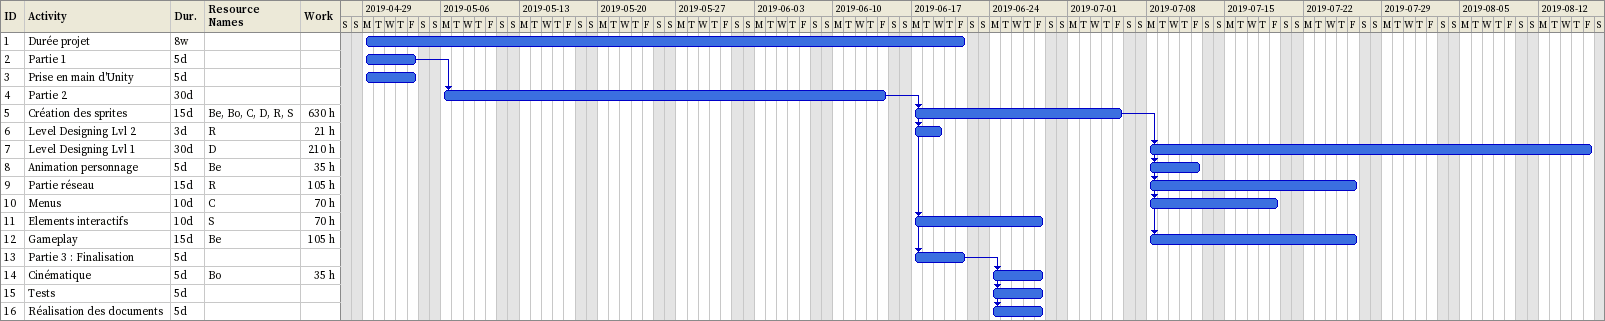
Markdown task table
| ID | Task | Duration | Start | Finish | Predecessors | Resources | Work (h) |
|---|---|---|---|---|---|---|---|
| 1 | Durée projet | 8w | 2019-04-29 | 2019-06-21 |  |  |  |
| 2 | Partie 1 | 5d | 2019-04-29 | 2019-05-03 |  |  |  |
| 3 | Prise en main d'Unity | 5d | 2019-04-29 | 2019-05-03 |  |  |  |
| 4 | Partie 2 | 30d | 2019-05-06 | 2019-06-14 | 2 |  |  |
| 5 | Création des sprites | 15d | 2019-06-17 | 2019-07-05 | 4 | Be, Bo, C, D, R, S | 630 |
| 6 | Level Designing Lvl 2 | 3d | 2019-06-17 | 2019-06-19 | 4 | R | 21 |
| 7 | Level Designing Lvl 1 | 30d | 2019-07-08 | 2019-08-16 | 5 | D | 210 |
| 8 | Animation personnage | 5d | 2019-07-08 | 2019-07-12 | 5 | Be | 35 |
| 9 | Partie réseau | 15d | 2019-07-08 | 2019-07-26 | 5 | R | 105 |
| 10 | Menus | 10d | 2019-07-08 | 2019-07-19 | 5 | C | 70 |
| 11 | Elements interactifs | 10d | 2019-06-17 | 2019-06-28 | 4 | S | 70 |
| 12 | Gameplay | 15d | 2019-07-08 | 2019-07-26 | 5 | Be | 105 |
| 13 | Partie 3 : Finalisation | 5d | 2019-06-17 | 2019-06-21 | 4 |  |  |
| 14 | Cinématique | 5d | 2019-06-24 | 2019-06-28 | 13 | Bo | 35 |
| 15 | Tests | 5d | 2019-06-24 | 2019-06-28 | 13 |  |  |
| 16 | Réalisation des documents | 5d | 2019-06-24 | 2019-06-28 | 13 |  |  |
